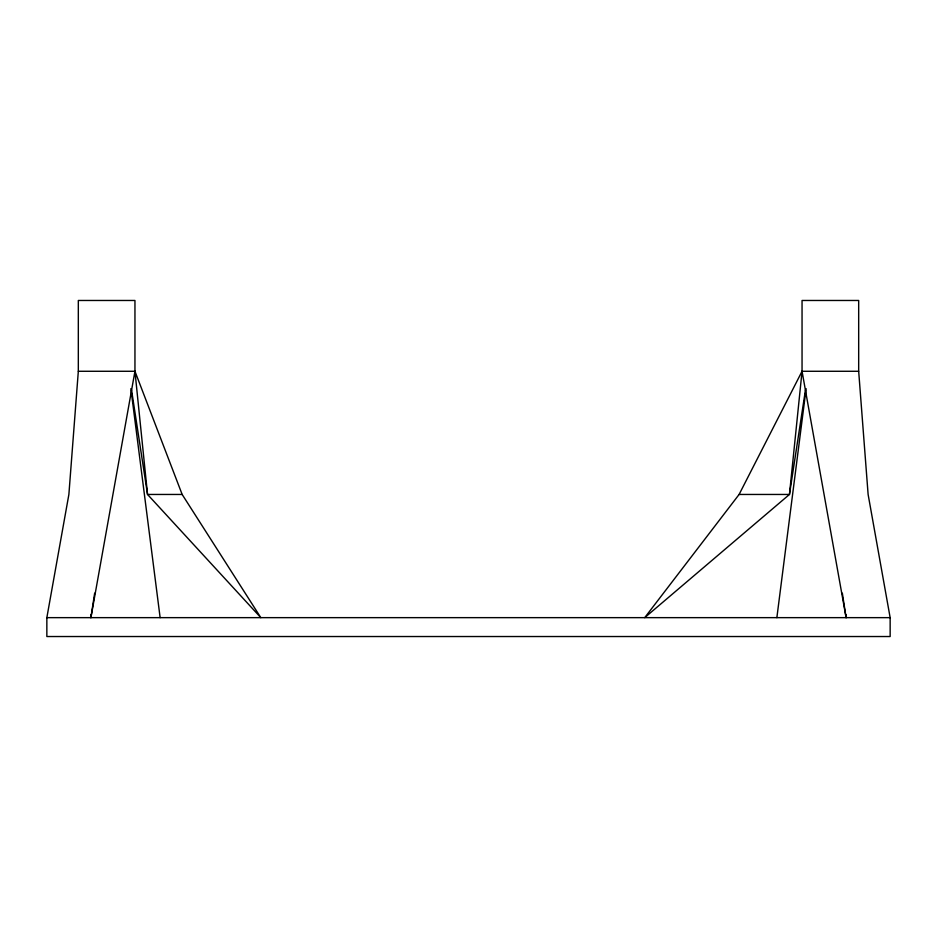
<?xml version="1.0" encoding="UTF-8"?>
<svg xmlns="http://www.w3.org/2000/svg" width="937" height="937" viewBox="0 0 937 937"><rect width="100%" height="100%" fill="white"/><g stroke="black" fill="none" stroke-linecap="round" stroke-linejoin="round"><path stroke-width="1.41" d="M78.321 371.275L134.951 371.275L182.153 494.455L260.826 617.647L147.542 494.455L134.951 371.275L134.951 300.472L78.321 300.472L78.321 371.275L68.881 494.455L46.85 617.647L46.85 636.528L890.15 636.528L890.15 617.647L868.119 494.455L858.679 371.275L858.679 300.472L802.049 300.472L802.049 371.275L846.099 617.647L846.17 614.731M802.049 371.275L789.458 494.455L644.715 617.647L739.106 494.455L802.049 371.275L858.679 371.275M776.867 617.647L806.113 388.656M90.83 614.731L90.901 617.647L94.66 593.156M805.48 389.886L789.458 494.455L739.106 494.455M90.901 617.647L134.951 371.275M182.153 494.455L147.542 494.455L131.52 389.886M46.85 617.647L890.15 617.647M842.34 593.156L846.099 617.647M130.887 388.656L160.133 617.647"/></g></svg>
